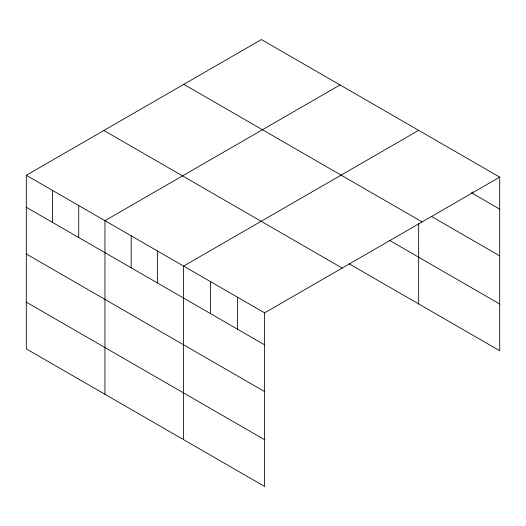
<?xml version="1.0" encoding="UTF-8"?>
<svg xmlns="http://www.w3.org/2000/svg" width="526" height="526" viewBox="0 0 526 526"><rect width="100%" height="100%" fill="white"/><g stroke="black" fill="none" stroke-linecap="round" stroke-linejoin="round"><path stroke-width="0.79" d="M26.3 175.276L264.611 312.858L264.611 486.451L26.3 348.87L26.3 175.276L261.389 39.549L499.7 177.13L499.7 350.724L349.244 263.861M340.033 84.949L104.944 220.677L104.944 394.27M418.676 130.349L183.587 266.084L183.587 439.677M264.611 312.858L499.7 177.13M471.27 192.707L499.7 209.118M431.471 216.456L499.7 255.846M183.811 84.338L422.122 221.919M389.628 240.448L499.7 303.995M103.878 130.481L342.189 268.069M26.3 207.264L264.611 344.846M26.3 253.992L264.611 391.581M26.3 302.141L264.611 439.723M472.69 191.885L472.69 193.529M418.676 223.517L418.676 303.949M237.601 297.269L237.601 329.256M210.591 281.673L210.591 313.66M157.373 250.948L157.373 282.935M131.158 235.812L131.158 267.8M78.729 205.541L78.729 237.528M52.515 190.405L52.515 222.393"/></g></svg>
